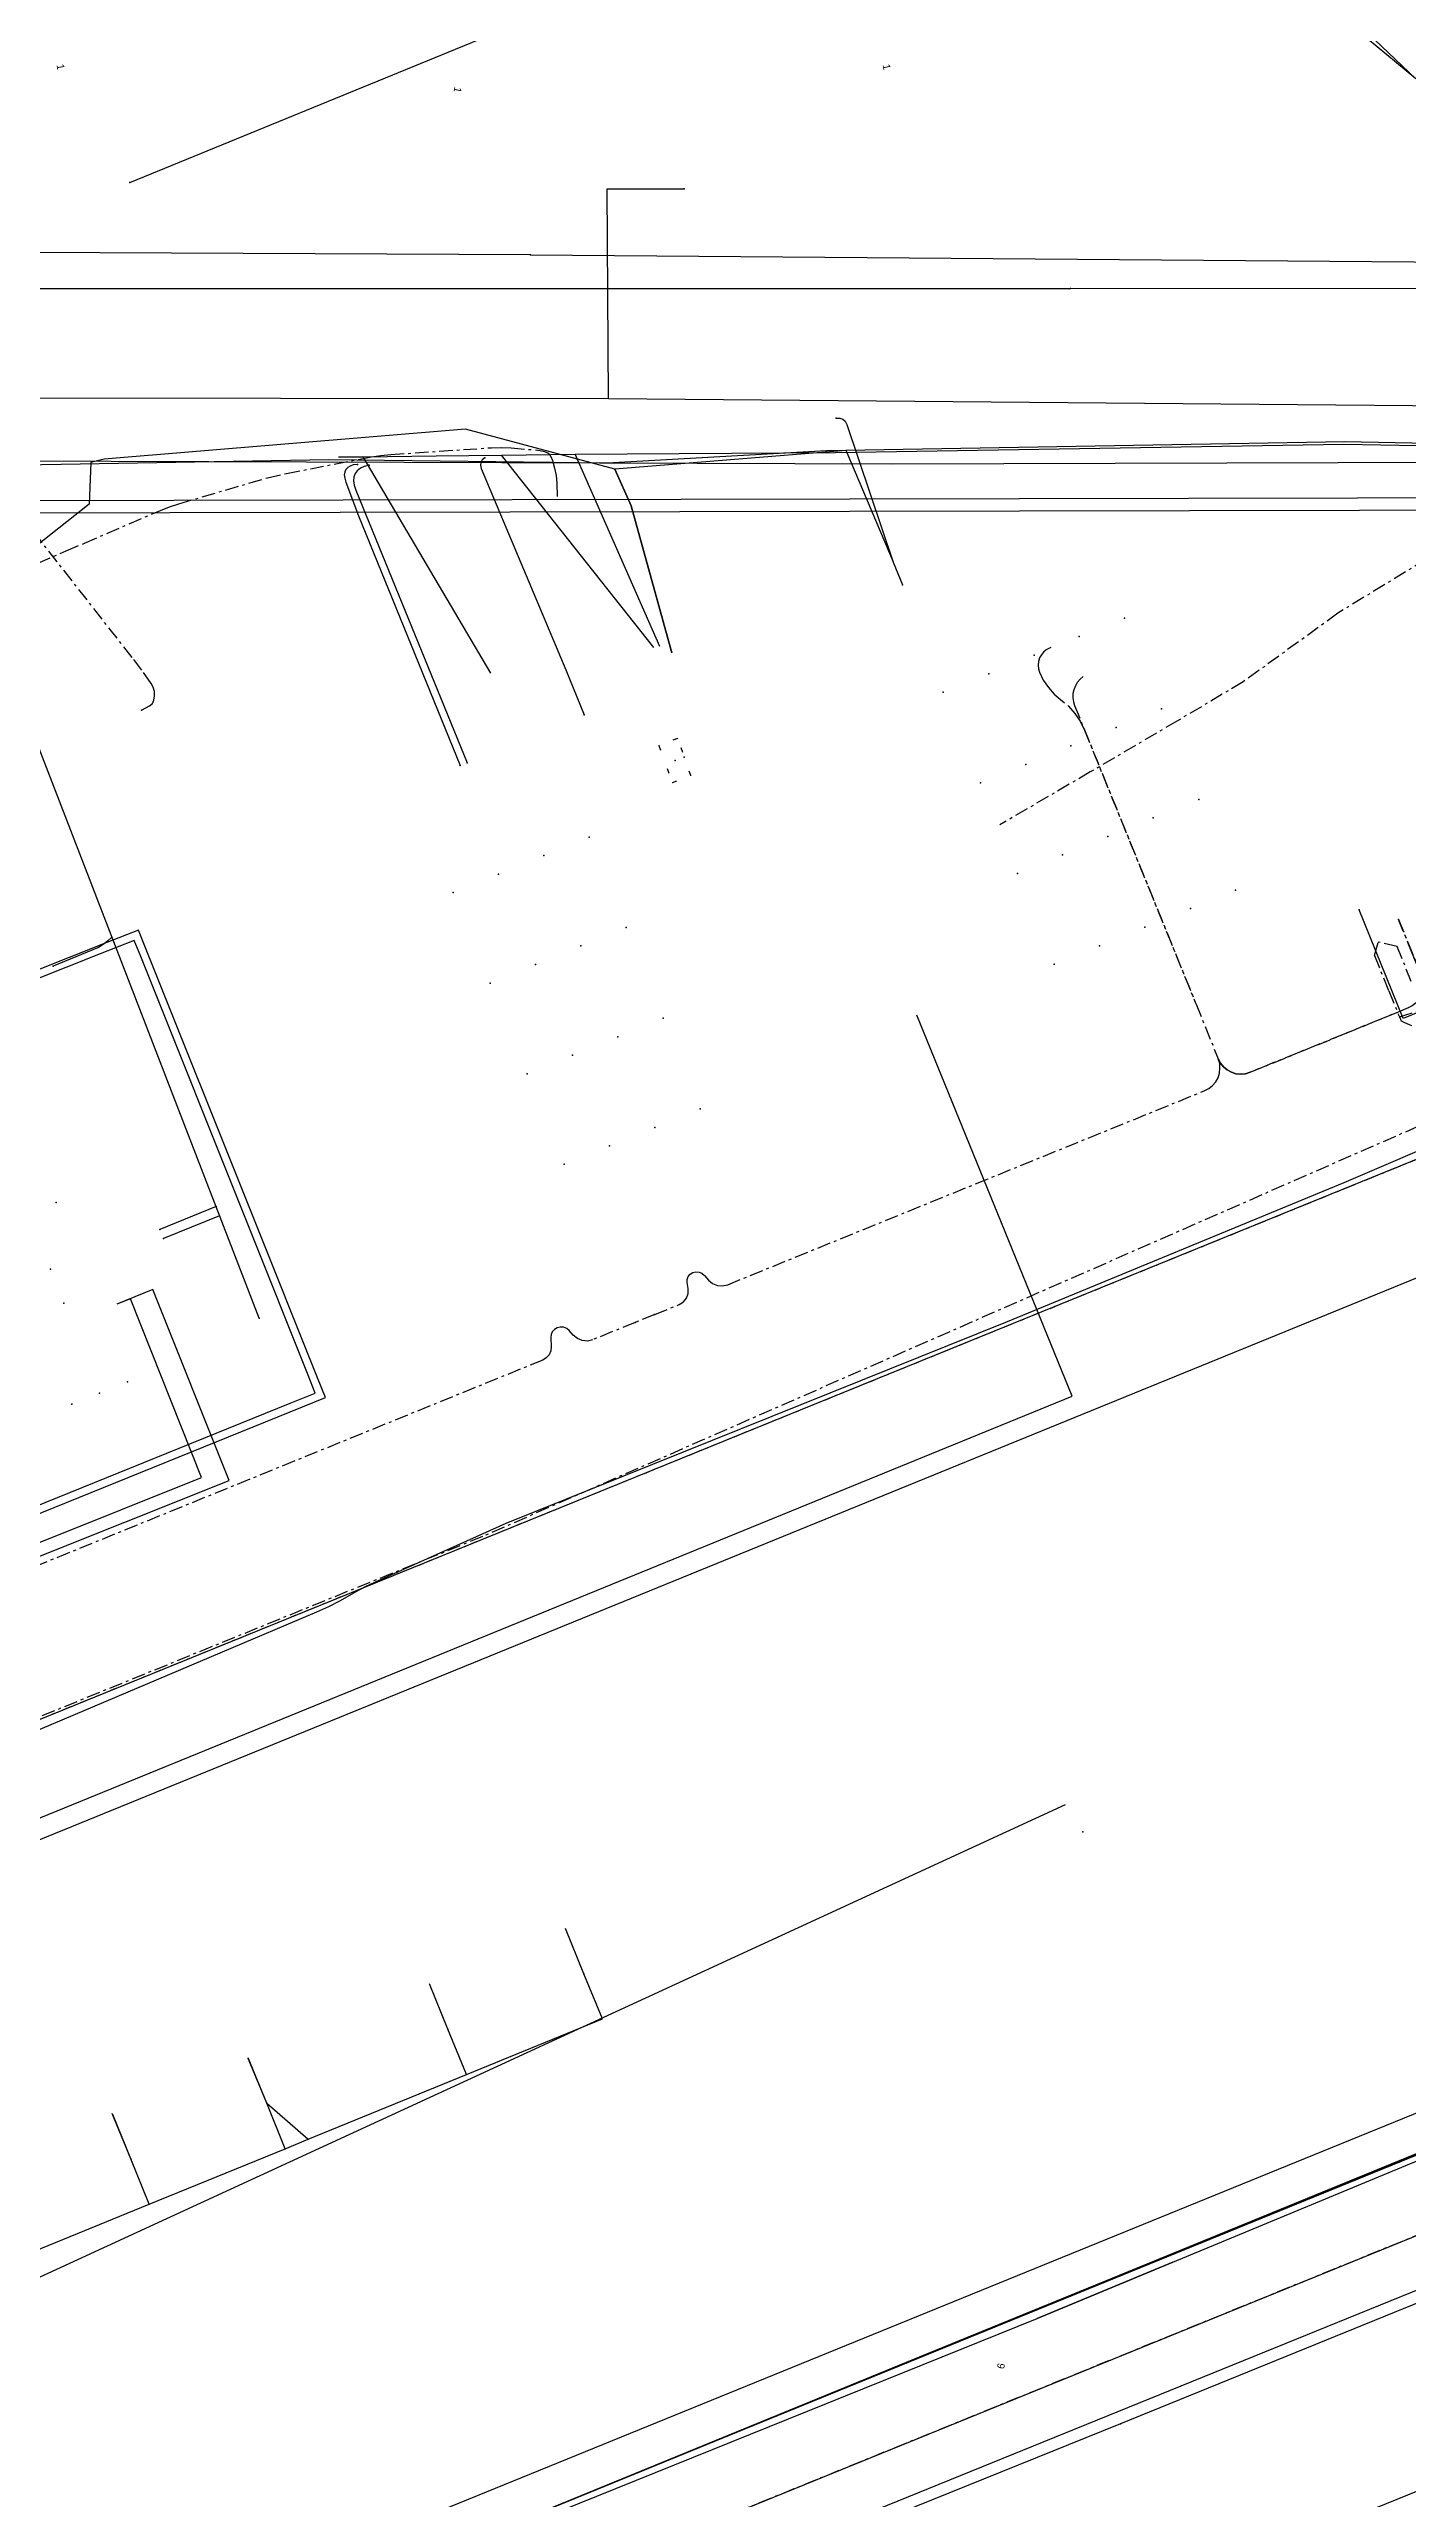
# Model space of a CAD drawing. Header units: metres. Extents: x -529 to 260, y -315 to 217.
# Drawn here: x -118 to -62.5, y -109.8 to -9.7 of the extents above; entities that cross this region are included whole.
import ezdxf

# ---------------------------------------------------------------- set-up
doc = ezdxf.new("R2010")
doc.units = ezdxf.units.M
doc.linetypes.add('DISUSED', pattern=[0.9943, 0.55, -0.1666, 0.1111, -0.1666])
doc.linetypes.add('PROJECTED', pattern=[1, 0.2, -0.8])
for name, color, linetype, true_color in [('GM0772_GWA_Appurtenance', 7, 'Continuous', 0xba38a8), ('GM0772_GWA_Rioolleiding', 7, 'Continuous', 0xba38a8), ('KL1001_WAT_Appurtenance', 7, 'Continuous', 0x0000ff), ('KL1001_WAT_Waterleiding', 7, 'Continuous', 0x0000ff), ('KL1010_DAT_Telecommunicatiekabel', 7, 'Continuous', 0x00ff00), ('KL1011_DAT_ExtraGeometrie', 7, 'Continuous', 0x00ff00), ('KL1011_DAT_Kabelbed', 7, 'Continuous', 0x00ff00), ('KL1011_DAT_TechnischGebouw', 7, 'Continuous', 0x00ff00), ('KL1011_DAT_Telecommunicatiekabel', 7, 'Continuous', 0x00ff00), ('KL1031_ELS_Appurtenance', 7, 'Continuous', 0x960000), ('KL1031_ELS_Elektriciteitskabel', 7, 'Continuous', 0x960000), ('KL1031_ELS_ExtraGeometrie', 7, 'Continuous', 0x960000), ('KL1031_ELS_Kast', 7, 'Continuous', 0x960000), ('KL1031_ELS_Mantelbuis', 7, 'Continuous', 0x960000), ('KL1031_EMS_Appurtenance', 7, 'Continuous', 0xc80000), ('KL1031_EMS_Elektriciteitskabel', 7, 'Continuous', 0xc80000), ('KL1031_GLD_OlieGasChemicalienPijpleiding', 7, 'Continuous', 0xffaf3c), ('KL1049_DAT_Appurtenance', 7, 'Continuous', 0x00ff00), ('KL1049_DAT_Telecommunicatiekabel', 7, 'Continuous', 0x00ff00), ('KL1051_DAT_Annotatie', 7, 'Continuous', 0xffffff), ('KL1051_DAT_Appurtenance', 7, 'Continuous', 0x00ff00), ('KL1051_DAT_Kabelbed', 7, 'Continuous', 0x00ff00), ('KL1233_WRM_Appurtenance', 7, 'Continuous', 0x008080), ('KL1233_WRM_ThermischePijpleiding', 7, 'Continuous', 0x008080)]:
    doc.layers.add(name, color=color, linetype=linetype, true_color=true_color)

msp = doc.modelspace()

# ---------------------------------------------------------------- linework, layer by layer
at = {"layer": 'GM0772_GWA_Appurtenance'}
for p in [(-98.31, -18.13), (-76.24, -19.51)]:
    msp.add_point(p, dxfattribs=at)
at = {"layer": 'GM0772_GWA_Rioolleiding', "linetype": 'CONTINUOUS'}
for points in [[(-98.31, -18.13), (-168.75, -17.8)], [(-98.31, -18.13), (-27.83, -18.69)], [(-123.36, -19.5), (-76.24, -19.51)], [(-76.24, -19.51), (-29.33, -19.49)], [(-83.18, -118.07), (-42.15, -101.42)]]:
    msp.add_lwpolyline(points, dxfattribs=at)
at = {"layer": 'KL1001_WAT_Appurtenance'}
msp.add_point((-74.2, -106.75), dxfattribs=at)
at = {"layer": 'KL1001_WAT_Waterleiding', "linetype": 'CONTINUOUS'}
for points in [[(-102.16, -26.34), (-99.5, -26.31), (-96.48, -26.27), (-85.85, -26.21), (-65.07, -25.86), (-52.97, -26.09), (-41.97, -26.44), (-40.44, -26.53), (-40.27, -26.54)], [(-106.16, -26.39), (-105.15, -26.38), (-102.16, -26.34)], [(-99.93, -35.22), (-105.15, -26.38)], [(-93.27, -34.18), (-99.5, -26.31)], [(-93.02, -34.13), (-96.48, -26.27)], [(-19.2, -84.47), (-19.43, -84.56), (-34.16, -90.48), (-35.09, -90.85), (-74.2, -106.75)], [(-74.2, -106.75), (-121.76, -125.95), (-129.13, -128.94), (-129.59, -129.12), (-129.75, -129.18)]]:
    msp.add_lwpolyline(points, dxfattribs=at)
at = {"layer": 'KL1001_WAT_Waterleiding', "linetype": 'DISUSED'}
msp.add_lwpolyline([(-34.49, -29.6), (-39.59, -31.08), (-42.41, -31.63), (-46.42, -32.01), (-48.59, -31.51), (-54.06, -30.27), (-59.7, -29.35), (-60.85, -30.05), (-65.31, -32.77), (-69.18, -35.58), (-71.87, -37.17), (-75.43, -39.26), (-79.13, -41.42)], dxfattribs=at)
at = {"layer": 'KL1010_DAT_Telecommunicatiekabel', "linetype": 'CONTINUOUS'}
for points in [[(-107.23, -154.01), (-110.24, -146.57), (-118.02, -125.87), (-120.32, -120.24), (-120.07, -119.46), (-116.99, -118.18), (-28.39, -81.91), (-25.43, -80.85), (8.08, -66.41), (8.57, -66.3), (9.08, -66.46), (9.45, -66.64), (9.79, -67.18), (9.9, -67.66), (9.88, -68.16), (9.64, -68.61), (9.24, -68.93), (-1.99, -73.39), (0.79, -80.24), (2.25, -86.77), (2.97, -88.41), (3.24, -89.02), (-0.58, -90.66), (4.7, -104.35)], [(4.7, -104.35), (-0.57, -90.65), (3.26, -89.09), (2.97, -88.4), (2.3, -86.8), (0.8, -80.2), (-1.94, -73.4), (9.23, -68.94), (9.59, -68.62), (9.83, -68.19), (9.9, -67.65), (9.76, -67.13), (9.46, -66.71), (9.06, -66.44), (8.55, -66.33), (8.02, -66.4), (-25.47, -80.82), (-28.39, -81.95), (-116.99, -118.18), (-117.6, -116.7), (-117.98, -115.65), (-117.18, -114.09)], [(-116.99, -118.18), (-28.39, -81.95), (-25.47, -80.82), (8.03, -66.41), (8.55, -66.33), (9.06, -66.44), (9.46, -66.71), (9.77, -67.13), (9.9, -67.65), (9.83, -68.18), (9.59, -68.62), (9.24, -68.94), (-1.94, -73.41), (0.81, -80.2), (2.29, -86.8), (2.97, -88.4)], [(-49.66, -90.65), (-82.42, -104.03), (-117.03, -118.21), (-117.82, -118.54), (-118.43, -117.04), (-124.1, -103.39), (-76.44, -81.45)]]:
    msp.add_lwpolyline(points, dxfattribs=at)
at = {"layer": 'KL1011_DAT_ExtraGeometrie', "linetype": 'CONTINUOUS'}
msp.add_lwpolyline([(-16.97, -75.67), (-16.97, -75.66), (-28.83, -46.39), (-28.84, -46.38), (-134.54, -89.48), (-134.54, -89.49), (-122.61, -118.75), (-122.6, -118.75), (-105.63, -111.78), (-16.98, -75.67), (-16.97, -75.67)], close=True, dxfattribs=at)
at = {"layer": 'KL1011_DAT_Kabelbed', "linetype": 'CONTINUOUS'}
msp.add_lwpolyline([(-134.85, -77.34), (-111.75, -68.08), (-114.66, -60.78), (-115.22, -61)], dxfattribs=at)
at = {"layer": 'KL1011_DAT_TechnischGebouw'}
msp.add_point((-75.74, -82.56), dxfattribs=at)
at = {"layer": 'KL1011_DAT_Telecommunicatiekabel', "linetype": 'CONTINUOUS'}
msp.add_lwpolyline([(-120.86, -46.88), (-120.3, -46.65), (-125.34, -34.02), (-148.37, -43.21), (-134.85, -77.34), (-111.75, -68.08), (-114.66, -60.78), (-115.22, -61)], dxfattribs=at)
at = {"layer": 'KL1031_ELS_Appurtenance'}
for p in [(-85.82, -24.81), (-105.38, -26.69), (-104.9, -26.73), (-100.17, -26.43), (-83.1, -31.61), (-74.03, -32.98), (-75.88, -33.73), (-77.73, -34.49), (-81.44, -36), (-79.58, -35.25), (-114.2, -36.74), (-96.11, -36.93), (-72.52, -36.68), (-74.37, -37.44), (-101.18, -39), (-100.9, -38.88), (-92.03, -38.66), (-78.07, -38.95), (-76.22, -38.19), (-79.92, -39.71), (-71, -40.38), (-95.91, -41.92), (-74.71, -41.9), (-72.86, -41.14), (-97.76, -42.67), (-76.56, -42.65), (-99.61, -43.43), (-78.41, -43.41), (-101.47, -44.18), (-71.34, -44.84), (-69.49, -44.09), (-115.42, -46.01), (-94.4, -45.62), (-73.2, -45.6), (-96.25, -46.37), (-75.05, -46.36), (-117.82, -47.19), (-99.95, -47.89), (-98.1, -47.13), (-76.9, -47.11), (-92.89, -49.32), (-96.59, -50.83), (-94.74, -50.08), (-98.44, -51.59), (-91.37, -53.02), (-93.23, -53.78), (-95.08, -54.54), (-96.93, -55.29), (-117.7, -56.85), (-111.16, -57.01), (-113.46, -57.95), (-111.02, -57.39), (-113.31, -58.32), (-117.93, -59.58), (-117.38, -60.97), (-109.4, -61.58), (-115.92, -64.64), (-114.78, -64.18), (-117.05, -65.09)]:
    msp.add_point(p, dxfattribs=at)
at = {"layer": 'KL1031_ELS_Elektriciteitskabel', "linetype": 'CONTINUOUS'}
for points in [[(-85.82, -24.81), (-85.67, -24.8), (-85.54, -24.84), (-85.45, -24.92), (-85.38, -25.06), (-83.48, -30.69), (-83.1, -31.61)], [(-43.1, -26.21), (-65.03, -25.77), (-86.21, -26.14), (-95.18, -26.64), (-106.55, -26.51), (-119.06, -26.73)], [(-105.38, -26.69), (-105.55, -26.71), (-105.68, -26.76), (-105.78, -26.82), (-105.86, -26.9), (-105.9, -27), (-105.92, -27.12), (-105.9, -27.26), (-105.86, -27.42), (-105.34, -28.8), (-101.18, -39)], [(-104.9, -26.73), (-105.1, -26.78), (-105.26, -26.85), (-105.39, -26.95), (-105.48, -27.06), (-105.53, -27.2), (-105.54, -27.36), (-105.51, -27.54), (-105.44, -27.74), (-100.9, -38.88)], [(-100.17, -26.43), (-100.28, -26.51), (-100.34, -26.61), (-100.35, -26.73), (-100.32, -26.86), (-96.87, -35.08), (-96.11, -36.93)], [(-109.4, -61.58), (-120.85, -31.95), (-121.09, -31.36), (-121.3, -30.88), (-121.44, -30.62), (-121.6, -30.39), (-121.78, -30.17), (-121.99, -29.97), (-122.48, -29.61), (-123.01, -29.3), (-123.57, -29.06), (-124.16, -28.87), (-125.76, -28.59)], [(-115.42, -46.01), (-115.59, -46.17), (-115.77, -46.31), (-115.97, -46.43), (-116.19, -46.53), (-117.82, -47.19)], [(-111.16, -57.01), (-113.46, -57.95)], [(-111.02, -57.39), (-113.31, -58.32)], [(-111.2, -116), (-77.6, -102.45), (-72.06, -100.14), (-49.33, -90.72)]]:
    msp.add_lwpolyline(points, dxfattribs=at)
at = {"layer": 'KL1031_ELS_Elektriciteitskabel', "linetype": 'DISUSED'}
for points in [[(-120.28, -31.5), (-117.28, -30.23), (-116.54, -29.91), (-113.43, -28.57), (-113.06, -28.42), (-112.68, -28.3), (-109.06, -27.24), (-108.28, -27.06), (-104.81, -26.39), (-104.42, -26.33), (-104.02, -26.29), (-99.9, -26.01), (-99.5, -26), (-99.1, -26.02), (-97.91, -26.12), (-97.73, -26.16), (-97.58, -26.24), (-97.48, -26.37), (-97.41, -26.54), (-97.33, -26.85), (-97.26, -27.15), (-97.23, -27.46), (-97.22, -28.01)], [(-114.2, -36.74), (-113.88, -36.56), (-113.76, -36.46), (-113.7, -36.32), (-113.67, -36.15), (-113.68, -35.97), (-113.73, -35.8), (-113.81, -35.64), (-114.19, -35.1), (-114.59, -34.58), (-119.16, -28.75), (-119.31, -28.56), (-119.5, -28.41), (-119.72, -28.29), (-119.95, -28.22), (-120.09, -28.2), (-120.23, -28.19), (-123.56, -28.2), (-126.69, -28.14)]]:
    msp.add_lwpolyline(points, dxfattribs=at)
at = {"layer": 'KL1031_ELS_ExtraGeometrie', "linetype": 'PROJECTED'}
msp.add_lwpolyline([(-91.75, -39.42), (-91.75, -39.41), (-92.29, -37.9), (-92.3, -37.89), (-93.06, -38.17), (-93.06, -38.18), (-92.52, -39.69), (-92.51, -39.69), (-91.75, -39.42), (-91.75, -39.42)], close=True, dxfattribs=at)
at = {"layer": 'KL1031_ELS_Kast'}
msp.add_point((-92.4, -38.79), dxfattribs=at)
at = {"layer": 'KL1031_ELS_Mantelbuis', "linetype": 'CONTINUOUS'}
msp.add_lwpolyline([(-72.06, -100.14), (-77.6, -102.45)], dxfattribs=at)
at = {"layer": 'KL1031_EMS_Appurtenance'}
for p in [(-62.83, -45.29), (-62.83, -45.29), (-62.83, -45.29), (-62.83, -45.29), (-94.03, -61.75), (-93.23, -61.43)]:
    msp.add_point(p, dxfattribs=at)
at = {"layer": 'KL1031_EMS_Elektriciteitskabel', "linetype": 'DISUSED'}
for points in [[(-77.04, -34.18), (-77.1, -34.2), (-77.23, -34.27), (-77.34, -34.36), (-77.43, -34.47), (-77.5, -34.6), (-77.55, -34.74), (-77.56, -34.89), (-77.55, -35.04), (-77.51, -35.18), (-77.35, -35.51), (-77.14, -35.81), (-76.9, -36.08), (-76.32, -36.57), (-76.06, -36.87), (-75.84, -37.19), (-75.67, -37.55), (-71.14, -48.67), (-71.11, -48.74), (-70.2, -50.98), (-70.11, -51.16), (-69.99, -51.31), (-69.84, -51.43), (-69.66, -51.53), (-69.48, -51.59), (-69.28, -51.61), (-69.09, -51.59), (-68.9, -51.53), (-62.44, -48.9)], [(-77.04, -34.18), (-77.1, -34.2), (-77.23, -34.27), (-77.34, -34.36), (-77.43, -34.47), (-77.5, -34.6), (-77.55, -34.74), (-77.56, -34.89), (-77.55, -35.04), (-77.51, -35.18), (-77.35, -35.51), (-77.14, -35.81), (-76.9, -36.08), (-76.32, -36.57), (-76.06, -36.87), (-75.84, -37.19), (-75.67, -37.55), (-71.14, -48.67), (-71.11, -48.74), (-70.2, -50.98)], [(-75.72, -35.36), (-75.85, -35.47), (-75.96, -35.6), (-76.04, -35.74), (-76.1, -35.9), (-76.14, -36.06), (-76.14, -36.23), (-76.12, -36.4), (-76.07, -36.55), (-71.14, -48.67), (-71.11, -48.74), (-70.2, -50.98)], [(-75.72, -35.36), (-75.85, -35.47), (-75.96, -35.6), (-76.04, -35.74), (-76.1, -35.9), (-76.14, -36.06), (-76.14, -36.23), (-76.12, -36.4), (-76.07, -36.55), (-71.14, -48.67), (-71.11, -48.74), (-70.2, -50.98)], [(-62.83, -45.29), (-61.89, -47.6), (-61.83, -47.79), (-61.82, -47.98), (-61.84, -48.18), (-61.9, -48.37), (-61.99, -48.54), (-62.11, -48.69), (-62.27, -48.81), (-62.44, -48.9), (-63.29, -49.25), (-68.9, -51.53), (-69.09, -51.59), (-69.28, -51.61), (-69.48, -51.59), (-69.66, -51.53), (-69.84, -51.43), (-69.99, -51.31), (-70.11, -51.16), (-70.2, -50.98)], [(-62.83, -45.29), (-62.08, -47.13)], [(-61.89, -47.6), (-62.83, -45.29)], [(-62.83, -45.29), (-62.08, -47.13)], [(-62.46, -46.21), (-59.59, -53.26), (-59.55, -53.4), (-59.53, -53.55), (-59.55, -53.69), (-59.59, -53.83), (-59.66, -53.96), (-59.76, -54.07), (-59.87, -54.17), (-60, -54.24), (-134.71, -84.62)], [(-63.23, -48.2), (-63.81, -46.76), (-63.66, -46.21)], [(-63.23, -48.2), (-63.81, -46.76), (-63.66, -46.21)], [(-62.31, -47.82), (-62.89, -46.39), (-63.66, -46.21)], [(-63.23, -48.2), (-62.8, -49.26), (-61.76, -48.95)], [(-63.23, -48.2), (-62.8, -49.26), (-62.72, -49.43), (-62.59, -49.5), (-62.3, -49.62)], [(-93.23, -61.43), (-92.23, -61.02), (-92.06, -60.91), (-91.93, -60.76), (-91.87, -60.57), (-91.86, -60.37), (-91.9, -60.12), (-91.9, -59.99), (-91.86, -59.87), (-91.78, -59.78), (-91.67, -59.71), (-91.55, -59.68), (-91.42, -59.69), (-91.3, -59.74), (-91.2, -59.83), (-91.04, -60.02), (-90.87, -60.16), (-90.67, -60.24), (-90.46, -60.26), (-90.25, -60.21), (-70.75, -52.28), (-70.58, -52.19), (-70.43, -52.07), (-70.3, -51.92), (-70.21, -51.75), (-70.15, -51.56), (-70.13, -51.36), (-70.14, -51.17), (-70.2, -50.98)], [(-93.23, -61.43), (-92.23, -61.02), (-92.06, -60.91), (-91.93, -60.76), (-91.87, -60.57), (-91.86, -60.37), (-91.9, -60.12), (-91.9, -59.99), (-91.86, -59.87), (-91.78, -59.78), (-91.67, -59.71), (-91.55, -59.68), (-91.42, -59.69), (-91.3, -59.74), (-91.2, -59.83), (-91.04, -60.02), (-90.87, -60.16), (-90.67, -60.24), (-90.46, -60.26), (-90.25, -60.21), (-70.75, -52.28), (-70.58, -52.19), (-70.43, -52.07), (-70.3, -51.92), (-70.21, -51.75), (-70.15, -51.56), (-70.13, -51.36), (-70.14, -51.17), (-70.2, -50.98)], [(-61.14, -53.35), (-100.27, -70.5), (-137.86, -85.8), (-149.06, -58.29), (-146.34, -57.18), (-145.6, -56.85), (-145.46, -56.73)], [(-94.03, -61.75), (-95.77, -62.46), (-95.98, -62.51), (-96.19, -62.49), (-96.39, -62.41), (-96.56, -62.27), (-96.73, -62.08), (-96.83, -62), (-96.96, -61.95), (-97.09, -61.94), (-97.22, -61.97), (-97.33, -62.04), (-97.42, -62.13), (-97.47, -62.25), (-97.48, -62.38), (-97.46, -62.74), (-97.48, -62.91), (-97.55, -63.07), (-97.67, -63.2), (-97.81, -63.29), (-139.66, -80.31)], [(-94.03, -61.75), (-95.77, -62.46), (-95.98, -62.51), (-96.19, -62.49), (-96.39, -62.41), (-96.56, -62.27), (-96.73, -62.08), (-96.83, -62), (-96.96, -61.95), (-97.09, -61.94), (-97.22, -61.97), (-97.33, -62.04), (-97.42, -62.13), (-97.47, -62.25), (-97.48, -62.38), (-97.46, -62.74), (-97.48, -62.91), (-97.55, -63.07), (-97.67, -63.2), (-97.81, -63.29), (-139.66, -80.31)], [(-93.23, -61.43), (-94.03, -61.75)], [(-93.23, -61.43), (-94.03, -61.75)], [(-16.63, -80.56), (-120.62, -122.87)]]:
    msp.add_lwpolyline(points, dxfattribs=at)
at = {"layer": 'KL1031_EMS_Elektriciteitskabel', "linetype": 'CONTINUOUS'}
for points in [[(-62.46, -46.21), (-59.59, -53.26), (-59.55, -53.4), (-59.53, -53.55), (-59.55, -53.69), (-59.59, -53.83), (-59.66, -53.96), (-59.76, -54.07), (-59.87, -54.17), (-60, -54.24), (-134.71, -84.62)], [(-116.5, -139.4), (-122.8, -124.57), (-122.84, -124.43), (-122.85, -124.29), (-122.84, -124.14), (-122.8, -124), (-122.73, -123.87), (-122.64, -123.76), (-122.52, -123.66), (-122.39, -123.6), (-120.62, -122.87), (-16.63, -80.56), (-13.04, -79.09), (-12.85, -78.99), (-12.69, -78.86), (-12.55, -78.69), (-12.45, -78.51), (-12.39, -78.31), (-12.37, -78.1), (-12.39, -77.89), (-12.45, -77.68), (-22.86, -51.86)], [(-60.47, -54.07), (-65.07, -56.05), (-78.83, -61.72), (-99.31, -69.96), (-104.68, -72.38), (-105.07, -72.56), (-105.45, -72.76), (-106.08, -73.12), (-106.56, -73.37), (-107.05, -73.59), (-119.17, -78.72), (-129.98, -83.33)], [(-60.47, -54.07), (-65.07, -56.05), (-78.83, -61.72), (-99.31, -69.96), (-104.68, -72.38), (-105.07, -72.56), (-105.45, -72.76), (-106.08, -73.12), (-106.56, -73.37), (-107.05, -73.59), (-119.17, -78.72), (-128.05, -82.51), (-128.17, -82.58), (-128.36, -82.72), (-128.54, -82.89), (-128.69, -83.1), (-128.73, -83.15), (-128.82, -83.31), (-128.89, -83.48), (-128.95, -83.64)]]:
    msp.add_lwpolyline(points, dxfattribs=at)
at = {"layer": 'KL1031_GLD_OlieGasChemicalienPijpleiding', "linetype": 'CONTINUOUS'}
msp.add_lwpolyline([(-142.64, -133.81), (-131.23, -129.29), (-129.3, -128.54), (-121.91, -125.59), (-35.27, -90.39), (-19.16, -83.91), (-18.15, -83.51), (-17.71, -82.92), (-15.29, -77.12), (-24.71, -54.25), (-31.56, -37.17), (-35.24, -28.21), (-36.43, -27), (-39.03, -26.98), (-39.14, 5.87)], dxfattribs=at)
at = {"layer": 'KL1049_DAT_Appurtenance'}
for p in [(-96.13, -88.36), (-101.68, -90.63), (-100.93, -92.48), (-100.93, -92.48), (-109.09, -93.65), (-114.64, -95.92), (-108.33, -95.51), (-107.4, -95.12), (-113.89, -97.78)]:
    msp.add_point(p, dxfattribs=at)
at = {"layer": 'KL1049_DAT_Telecommunicatiekabel', "linetype": 'CONTINUOUS'}
for points in [[(-92.53, -34.39), (-94.2, -28.39), (-94.86, -26.89), (-100.96, -25.25), (-115.73, -26.48), (-116.27, -26.61), (-116.34, -28.32), (-120.33, -31.47), (-124.95, -33.11)], [(-146.53, -35.89), (-146.1, -34.07), (-146.45, -29.78), (-146.45, -29.35), (-146.39, -29.06), (-146.29, -29.02), (-122.18, -30.19), (-121.74, -30.04), (-121.35, -29.68), (-119.85, -26.93), (-119.71, -26.69), (-119.6, -26.59), (-119.44, -26.55), (-83.51, -26.67), (-42.53, -26.55)], [(-83.47, -30.69), (-85.41, -26.13), (-94.86, -26.89), (-94.2, -28.39), (-92.53, -34.39)], [(-122.97, -46.97), (-123.72, -45.11), (-121.86, -44.37), (-120.65, -43.89), (-124.95, -33.11), (-149.97, -43.09), (-150.07, -43.27), (-150.18, -43.74), (-150.01, -44.37), (-149.09, -46.72), (-147.77, -50.07), (-147.64, -50.41), (-147, -52.1), (-145.97, -54.61), (-145.77, -55.1), (-143.62, -60.34), (-140.5, -67.9), (-138.18, -73.6), (-137.67, -74.85), (-137.16, -76.1), (-136.22, -78.42), (-110.62, -68.21), (-113.74, -60.41), (-115.22, -61.01)], [(-122.97, -46.97), (-123.72, -45.11), (-121.86, -44.37), (-120.65, -43.89), (-124.95, -33.11), (-149.97, -43.09), (-150.07, -43.27), (-150.18, -43.74), (-150.01, -44.37), (-149.09, -46.72), (-147.77, -50.07), (-147.64, -50.41), (-147, -52.1), (-145.97, -54.61), (-145.77, -55.1), (-143.62, -60.34), (-140.5, -67.9), (-138.18, -73.6), (-137.67, -74.85), (-137.16, -76.1), (-136.22, -78.42), (-110.62, -68.21), (-113.74, -60.41), (-115.22, -61.01)], [(-127.6, -101.22), (-133.01, -87.97), (-76.17, -64.76), (-82.52, -49.2)], [(-96.13, -88.36), (-96.88, -86.51)], [(-96.13, -88.36), (-96.88, -86.51)], [(-96.13, -88.36), (-96.88, -86.51)], [(-96.13, -88.36), (-96.88, -86.51)], [(-96.13, -88.36), (-96.88, -86.51)], [(-96.13, -88.36), (-96.88, -86.51)], [(-96.13, -88.36), (-96.88, -86.51)], [(-96.13, -88.36), (-96.88, -86.51)], [(-96.13, -88.36), (-96.88, -86.51)], [(-96.13, -88.36), (-96.88, -86.51)], [(-96.13, -88.36), (-96.88, -86.51)], [(-96.13, -88.36), (-96.88, -86.51)], [(-96.13, -88.36), (-96.88, -86.51)], [(-96.13, -88.36), (-96.88, -86.51)], [(-96.13, -88.36), (-96.88, -86.51)], [(-96.13, -88.36), (-96.88, -86.51)], [(-96.13, -88.36), (-96.88, -86.51)], [(-96.13, -88.36), (-96.88, -86.51)], [(-96.13, -88.36), (-96.88, -86.51)], [(-96.13, -88.36), (-96.88, -86.51)], [(-96.13, -88.36), (-96.88, -86.51)], [(-101.68, -90.63), (-102.44, -88.77)], [(-101.68, -90.63), (-102.44, -88.77)], [(-101.68, -90.63), (-102.44, -88.77)], [(-101.68, -90.63), (-102.44, -88.77)], [(-101.68, -90.63), (-102.44, -88.77)], [(-101.68, -90.63), (-102.44, -88.77)], [(-101.68, -90.63), (-102.44, -88.77)], [(-101.68, -90.63), (-102.44, -88.77)], [(-101.68, -90.63), (-102.44, -88.77)], [(-101.68, -90.63), (-102.44, -88.77)], [(-101.68, -90.63), (-102.44, -88.77)], [(-101.68, -90.63), (-102.44, -88.77)], [(-101.68, -90.63), (-102.44, -88.77)], [(-101.68, -90.63), (-102.44, -88.77)], [(-101.68, -90.63), (-102.44, -88.77)], [(-101.68, -90.63), (-102.44, -88.77)], [(-101.68, -90.63), (-102.44, -88.77)], [(-101.68, -90.63), (-102.44, -88.77)], [(-101.68, -90.63), (-102.44, -88.77)], [(-101.68, -90.63), (-102.44, -88.77)], [(-101.68, -90.63), (-102.44, -88.77)], [(-101.68, -90.63), (-102.44, -88.77)], [(-101.68, -90.63), (-102.44, -88.77)], [(-101.68, -90.63), (-102.44, -88.77)], [(-100.93, -92.48), (-95.37, -90.21), (-96.13, -88.36)], [(-100.93, -92.48), (-101.68, -90.63)], [(-109.09, -93.65), (-109.85, -91.8)], [(-109.09, -93.65), (-109.85, -91.8)], [(-109.09, -93.65), (-109.85, -91.8)], [(-109.09, -93.65), (-109.85, -91.8)], [(-109.09, -93.65), (-109.85, -91.8)], [(-109.09, -93.65), (-109.85, -91.8)], [(-109.09, -93.65), (-109.85, -91.8)], [(-109.09, -93.65), (-109.85, -91.8)], [(-109.09, -93.65), (-109.85, -91.8)], [(-109.09, -93.65), (-109.85, -91.8)], [(-109.09, -93.65), (-109.85, -91.8)], [(-109.09, -93.65), (-109.85, -91.8)], [(-109.09, -93.65), (-109.85, -91.8)], [(-109.09, -93.65), (-109.85, -91.8)], [(-109.09, -93.65), (-109.85, -91.8)], [(-109.09, -93.65), (-109.85, -91.8)], [(-109.09, -93.65), (-109.85, -91.8)], [(-109.09, -93.65), (-109.85, -91.8)], [(-109.09, -93.65), (-109.85, -91.8)], [(-109.09, -93.65), (-109.85, -91.8)], [(-109.09, -93.65), (-109.85, -91.8)], [(-109.09, -93.65), (-109.85, -91.8)], [(-109.09, -93.65), (-109.84, -91.83)], [(-107.4, -95.12), (-100.93, -92.48)], [(-114.64, -95.92), (-115.4, -94.07)], [(-114.64, -95.92), (-115.4, -94.07)], [(-114.64, -95.92), (-115.4, -94.07)], [(-114.64, -95.92), (-115.4, -94.07)], [(-114.64, -95.92), (-115.4, -94.07)], [(-114.64, -95.92), (-115.4, -94.07)], [(-114.64, -95.92), (-115.4, -94.07)], [(-114.64, -95.92), (-115.4, -94.07)], [(-114.64, -95.92), (-115.4, -94.07)], [(-114.64, -95.92), (-115.4, -94.07)], [(-114.64, -95.92), (-115.4, -94.07)], [(-114.64, -95.92), (-115.4, -94.07)], [(-114.64, -95.92), (-115.4, -94.07)], [(-114.64, -95.92), (-115.4, -94.07)], [(-114.64, -95.92), (-115.4, -94.07)], [(-114.64, -95.92), (-115.4, -94.07)], [(-114.64, -95.92), (-115.4, -94.07)], [(-114.64, -95.92), (-115.4, -94.07)], [(-114.64, -95.92), (-115.4, -94.07)], [(-108.33, -95.51), (-109.09, -93.65)], [(-109.09, -93.65), (-107.4, -95.12)], [(-114.64, -95.92), (-115.38, -94.12)], [(-114.64, -95.92), (-115.38, -94.12)], [(-114.64, -95.92), (-115.38, -94.12)], [(-114.64, -95.92), (-115.38, -94.12)], [(-113.89, -97.78), (-114.64, -95.92)], [(-113.89, -97.78), (-108.33, -95.51)], [(-108.33, -95.51), (-107.4, -95.12)], [(-120.37, -100.42), (-113.89, -97.78)]]:
    msp.add_lwpolyline(points, dxfattribs=at)
at = {"layer": 'KL1051_DAT_Appurtenance'}
for p in [(-114.68, -15.18), (-64.44, -44.89)]:
    msp.add_point(p, dxfattribs=at)
at = {"layer": 'KL1051_DAT_Kabelbed', "linetype": 'CONTINUOUS'}
for points in [[(-121.63, 0.18), (-121.41, 0.18), (-112.44, 0.18), (-91.26, 0.17), (-88.44, 0.17), (-73.79, 0.17), (-69.43, -3.98), (-68, -5.34), (-62.12, -10.94)], [(-114.68, -15.18), (-100.78, -9.48), (-100.52, -9.37), (-99.49, -8.94), (-96.75, -7.81), (-96.76, -7.56), (-96.78, -5.16), (-91.27, -5.2)], [(-62.12, -10.94), (-65.28, -8.32), (-65.49, -8.16), (-65.71, -8.02), (-65.94, -7.9), (-66.18, -7.8), (-66.43, -7.72), (-66.69, -7.67), (-66.95, -7.63), (-67.21, -7.62), (-69.42, -7.62), (-77.75, -7.6), (-96.76, -7.56), (-103.11, -7.55), (-127.77, -7.5), (-160.71, -7.43), (-177.28, -7.38), (-234.7, -7.18), (-286.89, -7.37), (-302.52, -7.37), (-307.02, -7.38)], [(-32.64, -37.13), (-33.3, -37.39), (-33.46, -37.46), (-55.95, -46.61), (-62.64, -49.33), (-64.44, -44.89)], [(-115.47, -117.51), (-114.34, -117.05), (-113.27, -116.62), (-50.02, -90.85), (-47.67, -89.93), (-44.32, -92.05)]]:
    msp.add_lwpolyline(points, dxfattribs=at)
at = {"layer": 'KL1233_WRM_Appurtenance'}
msp.add_point((-92.03, -15.44), dxfattribs=at)
at = {"layer": 'KL1233_WRM_ThermischePijpleiding', "linetype": 'CONTINUOUS'}
for points in [[(-36.85, -28.02), (-126.73, -28.2), (-148.06, -8.39), (-149.2, -7.85), (-154.87, -7.71), (-158.49, -7.63)], [(-36.66, -28.52), (-126.93, -28.7), (-148.35, -8.81), (-149.32, -8.35), (-155.48, -8.2), (-158.55, -8.13)], [(-173.41, -12.88), (-167.53, -12.88), (-148.74, -23.95), (-95.12, -24)], [(-95.12, -24), (-95.17, -15.43), (-92.03, -15.44)], [(-95.12, -24), (-7.51, -24.76)], [(-132.93, -75.59), (-132.52, -75.4), (-130, -74.26), (-118.79, -69.72), (-107.62, -65.2), (-106.68, -64.82), (-107.01, -64.01), (-109.64, -57.44), (-114.04, -46.44), (-114.33, -45.72), (-115.62, -46.23), (-120.32, -48.09), (-121.84, -48.69)], [(-133.45, -75.46), (-132.97, -75.24), (-130.36, -74.06), (-119.15, -69.52), (-108.13, -65.05), (-107.11, -64.64), (-107.4, -63.91), (-109.81, -57.87), (-114.24, -46.8), (-114.51, -46.14), (-115.9, -46.69), (-120.12, -48.36), (-121.72, -48.99)]]:
    msp.add_lwpolyline(points, dxfattribs=at)

# ---------------------------------------------------------------- texts
at = {"layer": 'KL1051_DAT_Annotatie', "char_height": 0.3, "attachment_point": 7}
for s, insert, rotation in [('1', (-117.68, -10.37), 280.563), ('1', (-83.92, -10.37), 280.863), ('1', (-101.41, -11.25), 258.363), ('9', (-79.21, -104.25), 258.563)]:
    msp.add_mtext(s, dxfattribs=dict(at, insert=insert, rotation=rotation))

doc.saveas('drawing.dxf')
